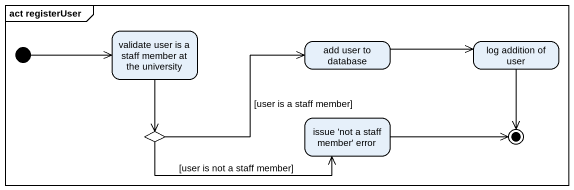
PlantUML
@startuml
mainframe act registerUser
hide empty description
state "validate user is a staff member at the university" as validate_user_is_a_staff
state "add user to database" as add_user_to_database
state "log addition of user" as log_addition_of_user
state choice1 <<choice>>
state "issue 'not a staff member' error" as issue_not_a_staff_member
[*] -right-> validate_user_is_a_staff
validate_user_is_a_staff --> choice1
add_user_to_database -right-> log_addition_of_user
choice1 -right-> add_user_to_database : [user is a staff member]
choice1 -right-> issue_not_a_staff_member : [user is not a staff member]
log_addition_of_user --> [*]
issue_not_a_staff_member -right-> [*]
@enduml
